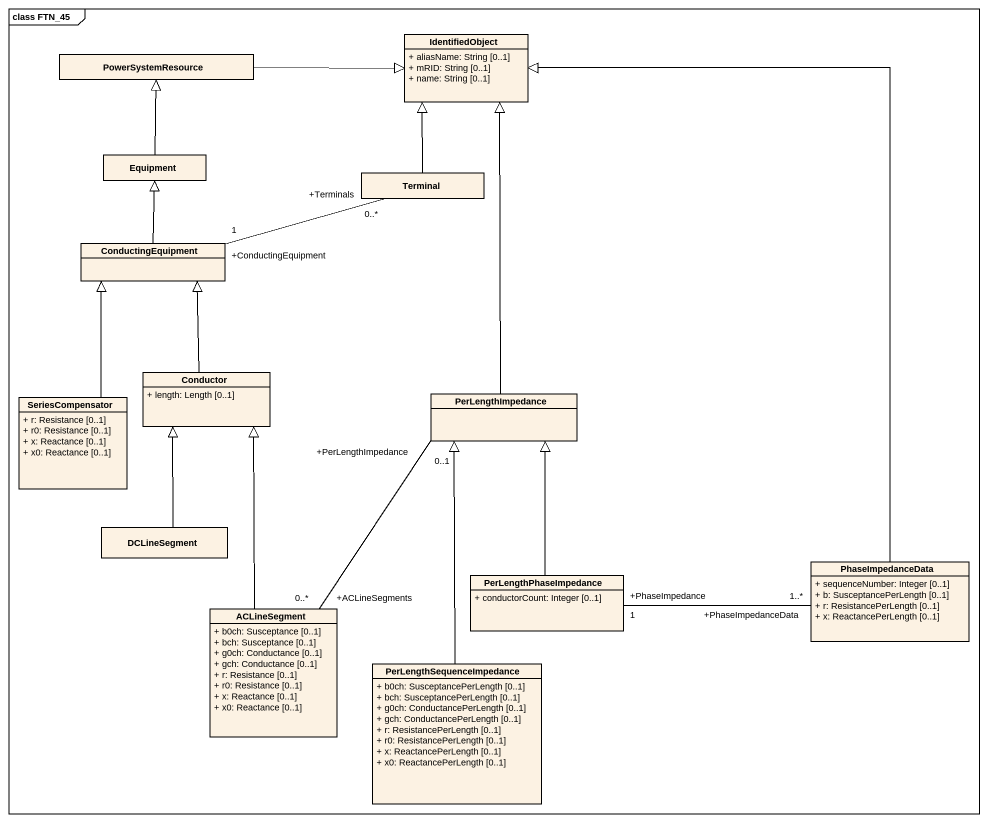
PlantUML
@startuml
mainframe class FTN_45
hide circle
hide empty members
skinparam classAttributeIconSize 0
class IdentifiedObject {
  + aliasName: String [0..1]
  + mRID: String [0..1]
  + name: String [0..1]
}
class PowerSystemResource
class Equipment
class Terminal
class ConductingEquipment
class Conductor {
  + length: Length [0..1]
}
class SeriesCompensator {
  + r: Resistance [0..1]
  + r0: Resistance [0..1]
  + x: Reactance [0..1]
  + x0: Reactance [0..1]
}
class PerLengthImpedance
class DCLineSegment
class PerLengthPhaseImpedance {
  + conductorCount: Integer [0..1]
}
class PhaseImpedanceData {
  + sequenceNumber: Integer [0..1]
  + b: SusceptancePerLength [0..1]
  + r: ResistancePerLength [0..1]
  + x: ReactancePerLength [0..1]
}
class ACLineSegment {
  + b0ch: Susceptance [0..1]
  + bch: Susceptance [0..1]
  + g0ch: Conductance [0..1]
  + gch: Conductance [0..1]
  + r: Resistance [0..1]
  + r0: Resistance [0..1]
  + x: Reactance [0..1]
  + x0: Reactance [0..1]
}
class PerLengthSequenceImpedance {
  + b0ch: SusceptancePerLength [0..1]
  + bch: SusceptancePerLength [0..1]
  + g0ch: ConductancePerLength [0..1]
  + gch: ConductancePerLength [0..1]
  + r: ResistancePerLength [0..1]
  + r0: ResistancePerLength [0..1]
  + x: ReactancePerLength [0..1]
  + x0: ReactancePerLength [0..1]
}
PowerSystemResource -right-|> IdentifiedObject
Equipment -up-|> PowerSystemResource
Terminal -up-|> IdentifiedObject
Terminal "+Terminals\n0..*" -left- "+ConductingEquipment\n1" ConductingEquipment
ConductingEquipment -up-|> Equipment
Conductor -up-|> ConductingEquipment
SeriesCompensator -up-|> ConductingEquipment
PerLengthImpedance -up-|> IdentifiedObject
PerLengthImpedance "+PerLengthImpedance\n0..1" -- "+ACLineSegments\n0..*" ACLineSegment
DCLineSegment -up-|> Conductor
PerLengthPhaseImpedance -up-|> PerLengthImpedance
PerLengthPhaseImpedance "+PhaseImpedance\n1" -right- "+PhaseImpedanceData\n1..*" PhaseImpedanceData
PhaseImpedanceData -up-|> IdentifiedObject
ACLineSegment -up-|> Conductor
PerLengthSequenceImpedance -up-|> PerLengthImpedance
@enduml
